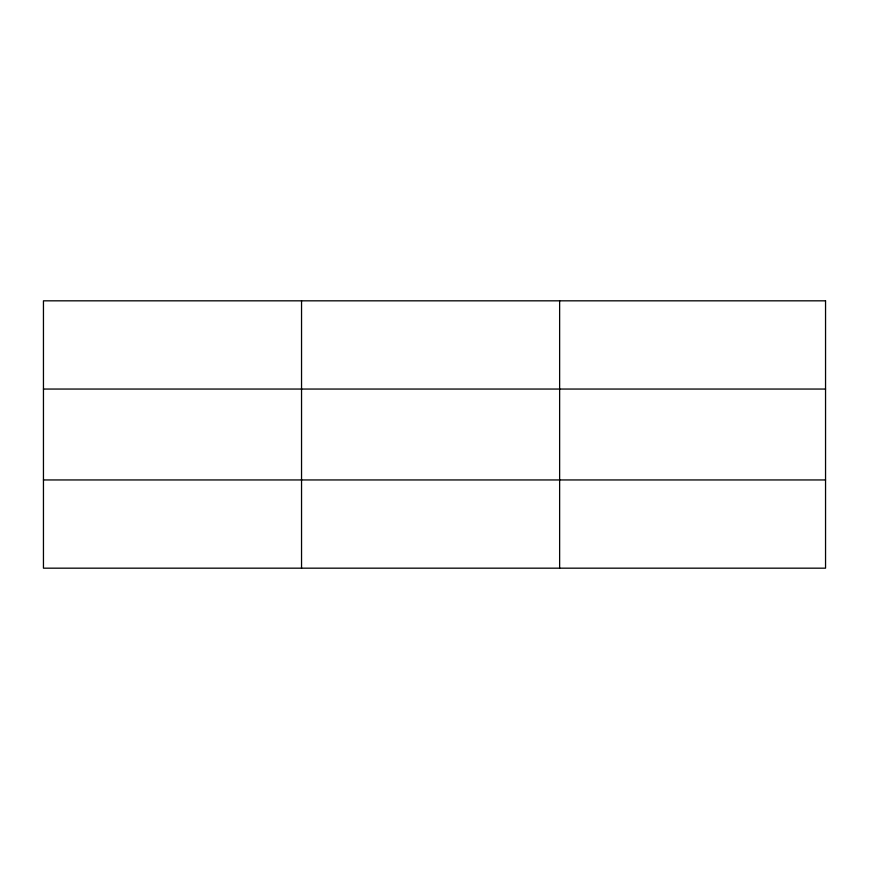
<?xml version="1.0" encoding="UTF-8"?>
<svg xmlns="http://www.w3.org/2000/svg" width="869" height="869" viewBox="0 0 869 869"><rect width="100%" height="100%" fill="white"/><g stroke="black" fill="none" stroke-linecap="round" stroke-linejoin="round"><path stroke-width="1.3" d="M301.543 300.826L301.543 568.174M559.636 300.826L559.636 568.174M43.45 389.051L825.55 389.051M43.45 479.949L825.55 479.949M825.55 300.826L825.55 568.174L43.45 568.174L43.45 300.826L825.55 300.826"/></g></svg>
